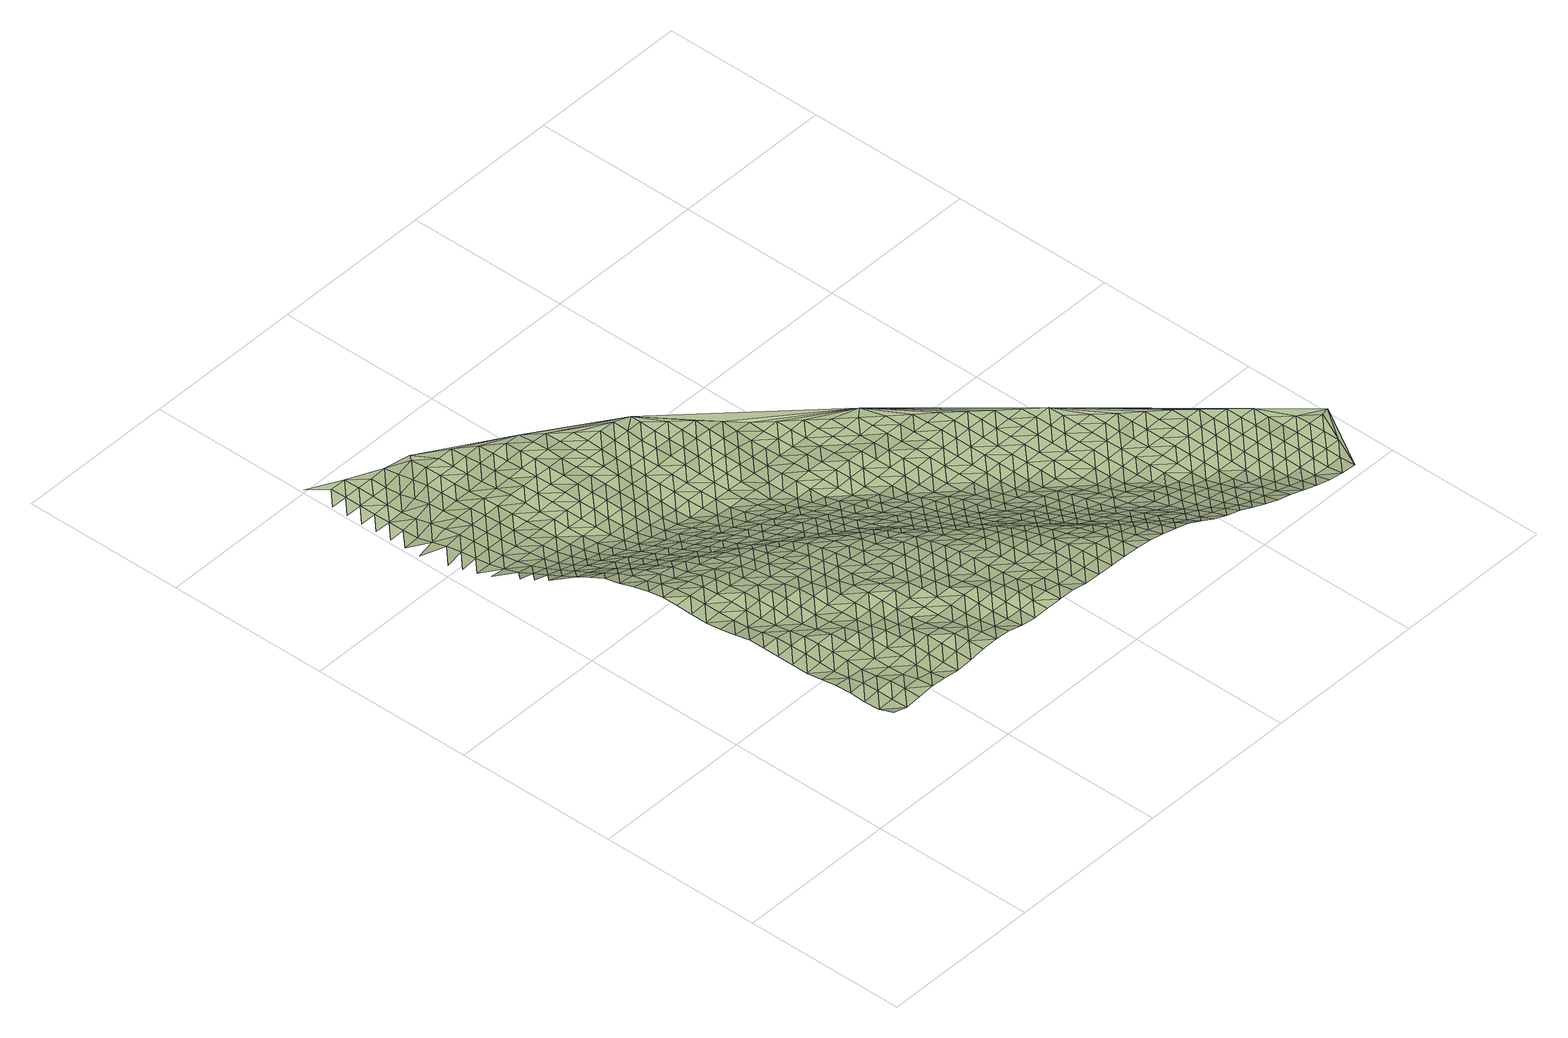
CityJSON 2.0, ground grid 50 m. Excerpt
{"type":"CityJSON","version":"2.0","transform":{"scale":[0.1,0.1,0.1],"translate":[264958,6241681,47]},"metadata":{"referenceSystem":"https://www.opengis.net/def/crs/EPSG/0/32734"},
"CityObjects":{
"terrain1":{"type":"TINRelief","geometry":[{"type":"CompositeSurface","lod":"1","boundaries":[[[0,1,2]],[[3,1,4]],[[1,0,5]],[[1,5,4]],[[6,3,7]],[[7,3,4]],[[8,9,6]],[[5,0,10]],[[9,8,11]],[[8,6,7]],[[0,12,10]],[[13,4,5]],[[14,15,11]],[[8,14,11]],[[5,10,13]],[[16,7,4]],[[17,15,18]],[[14,19,15]],[[16,4,13]],[[8,7,20]],[[21,10,12]],[[18,15,19]],[[22,17,23]],[[20,7,16]],[[24,14,8]],[[13,10,25]],[[23,17,18]],[[21,26,10]],[[27,28,22]],[[24,8,20]],[[29,19,14]],[[13,25,16]],[[10,26,25]],[[27,22,23]],[[30,31,28]],[[14,24,29]],[[32,18,19]],[[16,33,20]],[[28,27,30]],[[25,33,16]],[[34,35,31]],[[36,26,21]],[[29,32,19]],[[37,23,18]],[[20,38,24]],[[31,30,34]],[[33,38,20]],[[21,39,36]],[[35,40,41]],[[42,25,26]],[[37,18,32]],[[27,23,43]],[[24,44,29]],[[40,45,41]],[[25,42,33]],[[35,34,40]],[[38,44,24]],[[42,26,36]],[[30,27,43]],[[43,23,37]],[[32,29,46]],[[47,38,33]],[[44,48,29]],[[45,49,50]],[[34,30,51]],[[36,39,52]],[[45,40,53]],[[47,33,42]],[[32,46,37]],[[30,43,51]],[[46,29,48]],[[45,53,49]],[[54,50,55]],[[44,38,56]],[[38,47,57]],[[34,58,40]],[[37,59,43]],[[42,36,60]],[[51,61,34]],[[52,62,36]],[[54,55,63]],[[50,49,55]],[[59,37,46]],[[38,57,56]],[[53,40,58]],[[48,44,64]],[[34,61,58]],[[36,62,60]],[[65,51,43]],[[47,42,66]],[[65,43,59]],[[44,56,64]],[[63,67,68]],[[49,53,69]],[[70,46,48]],[[57,47,66]],[[63,55,71]],[[66,42,60]],[[53,58,69]],[[72,61,51]],[[46,70,59]],[[62,52,73]],[[63,71,67]],[[51,65,74]],[[70,48,64]],[[75,68,76]],[[49,77,55]],[[56,57,78]],[[49,69,79]],[[51,74,72]],[[66,80,57]],[[52,81,73]],[[76,82,75]],[[58,61,83]],[[84,60,62]],[[68,67,76]],[[77,71,55]],[[59,85,65]],[[49,79,77]],[[59,70,86]],[[57,80,78]],[[64,56,87]],[[61,72,83]],[[62,73,84]],[[69,58,88]],[[89,66,60]],[[59,86,85]],[[90,82,91]],[[67,71,92]],[[74,65,93]],[[82,76,94]],[[56,78,87]],[[88,79,69]],[[70,64,95]],[[71,77,92]],[[88,58,83]],[[89,60,84]],[[96,80,66]],[[97,98,99]],[[82,94,91]],[[65,85,93]],[[100,90,101]],[[102,72,74]],[[95,86,70]],[[73,81,103]],[[95,64,87]],[[67,104,76]],[[105,99,98]],[[67,92,106]],[[66,89,96]],[[100,101,97]],[[77,79,107]],[[108,78,80]],[[90,91,101]],[[109,79,88]],[[74,93,102]],[[81,110,103]],[[94,76,104]],[[83,72,111]],[[85,86,112]],[[113,84,73]],[[67,106,104]],[[114,105,115]],[[79,109,107]],[[86,95,112]],[[80,96,108]],[[92,77,116]],[[117,87,78]],[[89,84,113]],[[72,102,111]],[[73,103,113]],[[97,118,98]],[[119,88,83]],[[97,101,120]],[[91,94,121]],[[116,106,92]],[[85,122,93]],[[123,124,115]],[[104,125,94]],[[77,107,116]],[[85,112,126]],[[78,108,117]],[[88,119,109]],[[127,95,87]],[[96,89,128]],[[97,120,118]],[[119,83,111]],[[129,105,98]],[[130,103,110]],[[94,125,121]],[[85,126,122]],[[89,113,128]],[[91,131,101]],[[102,93,132]],[[127,87,117]],[[104,106,133]],[[112,95,134]],[[135,123,136]],[[129,98,118]],[[137,106,116]],[[138,115,105]],[[131,120,101]],[[109,139,107]],[[108,96,140]],[[91,121,131]],[[119,141,109]],[[93,122,132]],[[128,142,96]],[[104,133,125]],[[102,143,111]],[[134,126,112]],[[113,103,144]],[[106,137,133]],[[95,127,134]],[[130,145,103]],[[136,146,147]],[[105,129,138]],[[109,141,139]],[[96,142,140]],[[123,115,148]],[[118,120,149]],[[150,116,107]],[[111,143,119]],[[108,151,117]],[[144,128,113]],[[102,132,143]],[[103,145,144]],[[152,121,125]],[[147,146,153]],[[120,131,149]],[[148,136,123]],[[116,150,137]],[[122,126,154]],[[148,115,138]],[[133,152,125]],[[150,107,139]],[[155,126,134]],[[108,140,151]],[[156,141,119]],[[127,117,157]],[[158,142,128]],[[129,118,159]],[[160,153,161]],[[118,149,162]],[[156,119,143]],[[126,155,154]],[[158,128,144]],[[131,121,163]],[[164,132,122]],[[165,145,130]],[[152,166,121]],[[157,117,151]],[[136,167,146]],[[137,168,133]],[[169,134,127]],[[142,170,140]],[[136,148,171]],[[159,118,162]],[[150,172,137]],[[138,129,173]],[[139,141,174]],[[175,176,161]],[[121,166,163]],[[141,156,177]],[[122,154,164]],[[170,142,158]],[[130,178,165]],[[149,131,179]],[[143,132,180]],[[134,169,155]],[[181,144,145]],[[136,171,167]],[[137,172,168]],[[169,127,157]],[[153,146,182]],[[183,152,133]],[[139,174,150]],[[140,184,151]],[[129,159,173]],[[141,177,174]],[[148,138,185]],[[179,162,149]],[[143,180,156]],[[131,163,179]],[[132,164,180]],[[140,170,184]],[[145,165,181]],[[186,158,144]],[[175,187,188]],[[146,167,182]],[[183,133,168]],[[161,153,189]],[[171,148,185]],[[190,166,152]],[[172,150,191]],[[155,192,154]],[[185,138,173]],[[169,193,155]],[[157,151,194]],[[191,150,174]],[[195,151,184]],[[181,186,144]],[[196,159,162]],[[177,156,197]],[[198,170,158]],[[165,178,199]],[[187,200,201]],[[153,182,189]],[[202,162,179]],[[152,183,190]],[[156,180,203]],[[155,193,192]],[[204,175,161]],[[167,171,205]],[[166,206,163]],[[164,154,207]],[[157,194,169]],[[194,151,195]],[[208,168,172]],[[170,198,184]],[[201,200,209]],[[171,185,205]],[[196,162,202]],[[172,191,210]],[[156,203,197]],[[186,198,158]],[[175,204,187]],[[211,173,159]],[[174,177,212]],[[204,161,189]],[[166,190,206]],[[154,192,207]],[[213,179,163]],[[168,208,183]],[[164,214,180]],[[215,193,169]],[[181,165,216]],[[172,210,208]],[[199,217,165]],[[218,182,167]],[[195,184,219]],[[220,209,221]],[[167,205,222]],[[159,196,211]],[[177,197,212]],[[215,169,194]],[[223,185,173]],[[179,213,202]],[[191,174,224]],[[214,203,180]],[[213,163,206]],[[164,207,214]],[[184,198,219]],[[165,217,216]],[[187,225,200]],[[183,226,190]],[[186,181,227]],[[187,204,228]],[[167,222,218]],[[229,189,182]],[[210,191,224]],[[192,193,230]],[[231,221,232]],[[223,173,211]],[[208,226,183]],[[174,212,224]],[[215,233,193]],[[205,185,234]],[[235,197,203]],[[236,194,195]],[[187,228,225]],[[219,237,195]],[[227,181,216]],[[200,238,209]],[[196,202,239]],[[198,186,240]],[[182,218,229]],[[213,241,202]],[[203,214,235]],[[193,233,230]],[[204,189,242]],[[234,222,205]],[[206,190,243]],[[244,208,210]],[[245,207,192]],[[194,236,215]],[[217,199,246]],[[247,248,232]],[[234,185,223]],[[226,249,190]],[[236,195,237]],[[238,221,209]],[[240,219,198]],[[200,225,238]],[[239,202,241]],[[210,224,244]],[[240,186,227]],[[242,228,204]],[[211,196,250]],[[206,243,213]],[[212,197,251]],[[242,189,229]],[[190,249,243]],[[235,252,197]],[[192,230,245]],[[199,253,246]],[[214,207,254]],[[233,215,255]],[[256,216,217]],[[247,257,258]],[[222,259,218]],[[260,226,208]],[[261,222,234]],[[196,239,250]],[[208,244,262]],[[197,252,251]],[[255,215,236]],[[232,221,263]],[[225,228,264]],[[223,211,265]],[[266,241,213]],[[267,224,212]],[[237,219,268]],[[238,269,221]],[[207,245,254]],[[219,240,270]],[[217,246,256]],[[226,260,249]],[[271,235,214]],[[230,233,272]],[[273,227,216]],[[274,257,275]],[[228,242,264]],[[222,261,259]],[[266,213,243]],[[208,262,260]],[[232,263,247]],[[229,218,276]],[[221,269,263]],[[265,211,250]],[[212,251,267]],[[272,233,255]],[[219,270,268]],[[277,234,223]],[[244,224,278]],[[235,271,252]],[[236,237,279]],[[214,254,271]],[[273,216,256]],[[238,225,280]],[[281,239,241]],[[230,282,245]],[[240,227,283]],[[225,264,284]],[[218,259,276]],[[241,266,285]],[[286,242,229]],[[234,277,261]],[[243,249,287]],[[262,244,278]],[[246,253,288]],[[277,223,265]],[[249,260,289]],[[278,224,267]],[[272,282,230]],[[279,237,268]],[[290,257,247]],[[280,269,238]],[[252,291,251]],[[255,236,292]],[[270,240,283]],[[263,293,247]],[[225,284,280]],[[281,241,285]],[[283,227,273]],[[294,250,239]],[[243,287,266]],[[286,229,276]],[[249,289,287]],[[271,291,252]],[[253,295,288]],[[296,275,297]],[[264,242,298]],[[259,261,299]],[[245,300,254]],[[256,246,301]],[[290,247,293]],[[282,302,245]],[[292,236,279]],[[275,257,297]],[[260,262,303]],[[304,272,255]],[[261,277,299]],[[239,281,294]],[[278,305,262]],[[263,269,306]],[[298,284,264]],[[307,265,250]],[[267,251,308]],[[268,270,309]],[[269,280,310]],[[242,286,298]],[[291,311,251]],[[245,302,300]],[[283,312,270]],[[246,288,301]],[[285,266,313]],[[303,289,260]],[[271,254,314]],[[272,304,282]],[[273,256,315]],[[257,290,297]],[[266,287,316]],[[262,305,303]],[[304,255,292]],[[317,276,259]],[[277,265,307]],[[269,310,306]],[[318,259,299]],[[307,250,294]],[[251,311,308]],[[270,312,309]],[[293,263,319]],[[320,278,267]],[[321,279,268]],[[266,316,313]],[[314,254,300]],[[315,256,301]],[[280,284,322]],[[281,285,323]],[[324,291,271]],[[325,283,273]],[[326,288,295]],[[327,284,298]],[[259,318,317]],[[286,276,328]],[[287,289,329]],[[282,330,302]],[[263,306,319]],[[331,289,303]],[[320,267,308]],[[282,304,332]],[[321,268,309]],[[290,293,333]],[[299,277,334]],[[281,323,294]],[[335,305,278]],[[336,292,279]],[[283,325,312]],[[284,327,322]],[[307,337,277]],[[323,285,313]],[[324,271,314]],[[325,273,315]],[[310,280,338]],[[329,316,287]],[[339,311,291]],[[328,276,317]],[[289,331,329]],[[282,332,330]],[[290,333,297]],[[340,298,286]],[[299,334,318]],[[300,302,341]],[[342,301,288]],[[333,293,319]],[[334,277,337]],[[278,320,335]],[[336,279,321]],[[326,343,288]],[[294,344,307]],[[345,303,305]],[[304,292,346]],[[347,309,312]],[[280,322,338]],[[291,324,339]],[[306,310,348]],[[298,340,327]],[[349,313,316]],[[350,308,311]],[[300,341,314]],[[340,286,328]],[[344,294,323]],[[302,330,341]],[[325,347,312]],[[288,343,342]],[[318,351,317]],[[303,345,331]],[[346,332,304]],[[352,315,301]],[[329,349,316]],[[305,335,345]],[[346,292,336]],[[337,307,353]],[[320,308,350]],[[310,338,348]],[[351,318,334]],[[311,339,350]],[[319,306,354]],[[314,355,324]],[[321,309,356]],[[353,307,344]],[[347,357,309]],[[352,301,342]],[[322,327,358]],[[317,359,328]],[[360,323,313]],[[331,361,329]],[[330,332,362]],[[325,315,363]],[[340,364,327]],[[349,365,313]],[[355,314,341]],[[333,366,297]],[[335,320,367]],[[368,343,326]],[[306,348,354]],[[359,317,351]],[[345,361,331]],[[332,346,362]],[[356,309,357]],[[366,333,319]],[[369,334,337]],[[324,370,339]],[[336,321,371]],[[327,364,358]],[[372,337,353]],[[360,313,365]],[[350,367,320]],[[363,315,352]],[[373,338,322]],[[328,374,340]],[[344,323,375]],[[376,347,325]],[[370,324,355]],[[326,377,368]],[[334,369,351]],[[378,349,329]],[[345,335,379]],[[341,330,380]],[[342,343,381]],[[366,319,354]],[[374,328,359]],[[369,337,372]],[[329,361,382]],[[330,362,383]],[[371,321,356]],[[339,384,350]],[[385,346,336]],[[322,358,373]],[[323,360,375]],[[367,379,335]],[[376,325,363]],[[386,348,338]],[[387,364,340]],[[353,344,388]],[[341,380,355]],[[389,357,347]],[[342,381,352]],[[378,329,382]],[[384,339,370]],[[330,383,380]],[[381,343,368]],[[390,365,349]],[[361,345,391]],[[340,374,387]],[[385,336,371]],[[351,392,359]],[[367,350,393]],[[362,346,394]],[[338,373,386]],[[351,369,395]],[[344,375,388]],[[379,391,345]],[[347,376,389]],[[396,354,348]],[[397,372,353]],[[398,370,355]],[[399,356,357]],[[352,400,363]],[[349,378,390]],[[350,384,393]],[[401,358,364]],[[402,360,365]],[[382,361,403]],[[394,383,362]],[[368,377,404]],[[364,387,405]],[[351,395,392]],[[398,355,380]],[[346,385,394]],[[400,352,381]],[[354,396,366]],[[374,359,406]],[[348,386,396]],[[353,388,397]],[[391,403,361]],[[399,357,389]],[[358,401,373]],[[369,372,407]],[[367,408,379]],[[409,371,356]],[[363,410,376]],[[364,405,401]],[[402,365,390]],[[367,393,411]],[[374,406,387]],[[375,360,412]],[[378,382,413]],[[384,370,414]],[[359,392,406]],[[370,398,415]],[[410,363,400]],[[407,395,369]],[[383,416,380]],[[417,381,368]],[[407,372,397]],[[403,413,382]],[[367,411,408]],[[418,383,394]],[[409,356,399]],[[404,419,368]],[[386,373,420]],[[421,391,379]],[[385,371,422]],[[376,423,389]],[[360,402,412]],[[370,415,414]],[[366,396,424]],[[388,375,425]],[[390,378,426]],[[393,384,427]],[[381,417,400]],[[373,401,420]],[[383,418,416]],[[423,376,410]],[[368,419,417]],[[405,387,428]],[[392,395,429]],[[391,421,403]],[[398,380,430]],[[387,406,431]],[[413,426,378]],[[379,408,421]],[[422,371,409]],[[396,386,432]],[[411,393,427]],[[433,394,385]],[[389,434,399]],[[395,407,429]],[[375,412,425]],[[384,414,427]],[[397,388,435]],[[415,398,430]],[[436,410,400]],[[386,420,432]],[[387,431,428]],[[430,380,416]],[[434,389,423]],[[401,405,437]],[[402,390,438]],[[394,433,418]],[[424,396,432]],[[426,439,390]],[[433,385,422]],[[436,400,417]],[[392,440,406]],[[413,403,441]],[[408,411,442]],[[399,443,409]],[[419,404,444]],[[392,429,445]],[[388,425,435]],[[403,421,446]],[[447,407,397]],[[405,428,437]],[[438,390,439]],[[411,427,442]],[[443,399,434]],[[448,420,401]],[[440,431,406]],[[449,412,402]],[[413,441,426]],[[414,415,450]],[[423,410,451]],[[392,445,440]],[[403,446,441]],[[430,452,415]],[[410,436,453]],[[404,454,444]],[[416,418,455]],[[409,456,422]],[[417,419,457]],[[447,397,435]],[[433,458,418]],[[429,407,459]],[[421,408,460]],[[437,448,401]],[[402,438,449]],[[408,442,461]],[[415,452,450]],[[409,443,456]],[[410,453,451]],[[432,462,424]],[[462,432,420]],[[463,428,431]],[[412,464,425]],[[465,439,426]],[[466,427,414]],[[434,423,467]],[[418,458,455]],[[419,444,457]],[[459,445,429]],[[460,446,421]],[[468,430,416]],[[422,469,433]],[[436,417,470]],[[431,440,463]],[[407,447,459]],[[465,426,441]],[[408,461,460]],[[420,448,462]],[[412,449,464]],[[414,450,466]],[[469,422,456]],[[423,451,467]],[[471,435,425]],[[442,427,472]],[[443,434,473]],[[453,436,470]],[[468,416,455]],[[470,417,457]],[[428,474,437]],[[475,438,439]],[[476,452,430]],[[458,433,477]],[[463,478,428]],[[439,465,479]],[[440,445,480]],[[481,441,446]],[[472,461,442]],[[443,473,456]],[[444,454,482]],[[483,445,459]],[[425,464,471]],[[484,446,460]],[[472,427,466]],[[477,433,469]],[[434,467,473]],[[447,435,485]],[[428,478,474]],[[475,439,479]],[[430,468,476]],[[448,437,486]],[[438,487,449]],[[488,450,452]],[[451,453,489]],[[445,483,480]],[[446,484,481]],[[470,490,453]],[[454,491,482]],[[492,463,440]],[[465,441,493]],[[455,458,494]],[[495,469,456]],[[496,457,444]],[[485,435,471]],[[497,458,477]],[[462,448,486]],[[498,459,447]],[[499,460,461]],[[486,437,474]],[[438,475,487]],[[461,472,500]],[[452,476,488]],[[495,456,473]],[[453,490,489]],[[464,449,501]],[[479,465,493]],[[466,450,502]],[[468,455,494]],[[467,451,503]],[[440,480,492]],[[493,441,481]],[[458,497,494]],[[444,482,496]],[[504,478,463]],[[459,498,483]],[[460,499,484]],[[505,470,457]],[[462,506,424]],[[498,447,485]],[[461,500,499]],[[477,469,507]],[[449,487,501]],[[450,488,502]],[[469,495,508]],[[451,489,503]],[[471,464,509]],[[472,466,510]],[[476,468,511]],[[467,512,473]],[[463,492,504]],[[505,457,496]],[[474,478,513]],[[514,475,479]],[[515,490,470]],[[493,516,479]],[[468,494,511]],[[469,508,507]],[[483,517,480]],[[484,518,481]],[[500,472,510]],[[519,497,477]],[[520,482,491]],[[498,521,483]],[[464,501,509]],[[499,522,484]],[[510,466,502]],[[467,503,512]],[[474,513,486]],[[485,471,523]],[[495,473,524]],[[478,504,513]],[[514,479,516]],[[470,505,515]],[[492,480,517]],[[487,475,525]],[[476,526,488]],[[527,489,490]],[[483,521,517]],[[484,522,518]],[[511,528,476]],[[477,507,519]],[[491,529,520]],[[486,506,462]],[[485,523,498]],[[530,493,481]],[[500,531,499]],[[497,532,494]],[[508,495,524]],[[533,496,482]],[[523,471,509]],[[524,473,512]],[[475,514,525]],[[531,500,510]],[[476,528,526]],[[490,515,527]],[[504,492,534]],[[487,535,501]],[[536,502,488]],[[532,511,494]],[[537,503,489]],[[505,496,533]],[[530,481,518]],[[497,519,532]],[[482,520,533]],[[521,498,538]],[[539,516,493]],[[522,499,540]],[[492,517,534]],[[507,508,541]],[[538,498,523]],[[487,525,535]],[[540,499,531]],[[488,526,536]],[[524,542,508]],[[489,527,537]],[[486,513,506]],[[513,504,543]],[[544,509,501]],[[545,510,502]],[[546,528,511]],[[512,503,547]],[[515,505,548]],[[493,530,539]],[[521,549,517]],[[514,516,550]],[[518,522,551]],[[504,534,543]],[[546,511,532]],[[508,542,541]],[[505,533,548]],[[510,545,531]],[[519,507,552]],[[529,553,520]],[[549,521,538]],[[501,535,544]],[[551,522,540]],[[536,545,502]],[[503,537,547]],[[554,523,509]],[[550,525,514]],[[528,555,526]],[[556,524,512]],[[550,516,539]],[[557,534,517]],[[530,518,558]],[[527,515,559]],[[513,543,506]],[[555,528,546]],[[507,541,552]],[[548,560,515]],[[529,561,553]],[[532,519,562]],[[533,520,563]],[[557,517,549]],[[554,509,544]],[[558,518,551]],[[556,512,547]],[[564,538,523]],[[540,531,565]],[[526,566,536]],[[567,542,524]],[[531,545,568]],[[515,560,559]],[[535,525,569]],[[539,530,570]],[[527,571,537]],[[563,548,533]],[[550,572,525]],[[566,526,555]],[[519,552,562]],[[520,553,563]],[[573,543,534]],[[574,546,532]],[[557,575,534]],[[523,554,564]],[[530,558,570]],[[531,568,565]],[[524,556,567]],[[576,549,538]],[[535,569,544]],[[551,540,577]],[[578,541,542]],[[525,572,569]],[[424,506,579]],[[527,559,571]],[[543,573,506]],[[545,536,580]],[[547,537,581]],[[582,560,548]],[[573,534,575]],[[566,583,536]],[[562,574,532]],[[549,576,557]],[[550,539,584]],[[551,577,558]],[[555,546,585]],[[561,586,553]],[[564,576,538]],[[570,587,539]],[[565,577,540]],[[542,567,578]],[[582,548,563]],[[580,568,545]],[[588,552,541]],[[556,547,581]],[[580,536,583]],[[537,571,581]],[[589,554,544]],[[584,572,550]],[[555,585,566]],[[560,590,559]],[[569,591,544]],[[584,539,587]],[[574,585,546]],[[575,557,592]],[[558,593,570]],[[541,578,588]],[[590,560,582]],[[568,594,565]],[[552,595,562]],[[567,556,596]],[[597,563,553]],[[592,557,576]],[[589,544,591]],[[593,558,577]],[[598,553,586]],[[564,554,599]],[[600,583,566]],[[559,601,571]],[[568,580,594]],[[556,581,596]],[[573,575,602]],[[569,572,603]],[[604,587,570]],[[572,584,605]],[[600,566,585]],[[552,588,595]],[[559,590,601]],[[553,598,597]],[[574,562,606]],[[607,582,563]],[[575,592,602]],[[554,589,599]],[[604,570,593]],[[576,564,608]],[[603,591,569]],[[577,565,609]],[[567,610,578]],[[572,605,603]],[[594,611,565]],[[596,612,567]],[[613,580,583]],[[571,614,581]],[[583,600,615]],[[606,562,595]],[[616,571,601]],[[597,607,563]],[[617,584,587]],[[593,577,609]],[[618,585,574]],[[619,590,582]],[[598,586,620]],[[608,564,599]],[[587,604,621]],[[609,565,611]],[[567,612,610]],[[592,576,622]],[[588,578,623]],[[614,596,581]],[[613,583,615]],[[571,616,614]],[[589,591,624]],[[625,594,580]],[[585,618,600]],[[590,619,601]],[[591,603,626]],[[617,587,621]],[[618,574,606]],[[607,619,582]],[[622,602,592]],[[605,584,627]],[[579,506,573]],[[622,576,608]],[[578,610,623]],[[604,593,628]],[[595,588,629]],[[630,612,596]],[[597,598,631]],[[624,591,626]],[[609,632,593]],[[580,613,625]],[[620,633,598]],[[634,599,589]],[[573,602,635]],[[636,611,594]],[[616,601,637]],[[584,617,627]],[[630,596,614]],[[603,605,638]],[[621,604,628]],[[615,600,639]],[[628,593,632]],[[600,618,640]],[[588,623,629]],[[601,619,637]],[[598,633,631]],[[641,606,595]],[[612,642,610]],[[607,597,643]],[[589,624,634]],[[594,625,636]],[[644,608,599]],[[645,609,611]],[[605,627,638]],[[600,640,639]],[[642,612,630]],[[626,603,646]],[[613,615,647]],[[614,616,648]],[[641,595,629]],[[637,649,616]],[[643,597,631]],[[635,602,622]],[[650,617,621]],[[618,606,651]],[[619,607,652]],[[644,599,634]],[[628,653,621]],[[645,611,636]],[[635,622,608]],[[654,632,609]],[[625,613,647]],[[655,623,610]],[[633,620,656]],[[603,638,646]],[[647,615,639]],[[657,610,642]],[[616,649,648]],[[658,624,626]],[[651,640,618]],[[659,630,614]],[[652,637,619]],[[650,621,653]],[[651,606,641]],[[652,607,643]],[[660,627,617]],[[635,608,644]],[[609,645,654]],[[610,657,655]],[[620,661,656]],[[579,573,635]],[[662,628,632]],[[636,625,663]],[[623,664,629]],[[665,631,633]],[[658,626,646]],[[648,659,614]],[[634,624,666]],[[667,639,640]],[[642,630,668]],[[617,650,660]],[[663,625,647]],[[638,627,669]],[[649,637,670]],[[662,632,654]],[[640,651,667]],[[623,655,664]],[[637,652,671]],[[633,656,665]],[[672,653,628]],[[636,673,645]],[[641,629,674]],[[642,668,657]],[[675,643,631]],[[624,658,666]],[[659,668,630]],[[644,634,676]],[[627,660,669]],[[663,673,636]],[[637,671,670]],[[677,646,638]],[[647,639,678]],[[649,679,648]],[[628,662,672]],[[667,680,639]],[[674,629,664]],[[675,631,665]],[[650,653,681]],[[654,645,682]],[[683,651,641]],[[657,684,655]],[[652,643,685]],[[676,634,666]],[[579,635,644]],[[678,663,647]],[[656,661,686]],[[638,669,677]],[[673,682,645]],[[678,639,680]],[[668,684,657]],[[649,670,679]],[[658,646,687]],[[659,648,688]],[[671,652,685]],[[681,653,672]],[[683,641,674]],[[685,643,675]],[[676,579,644]],[[650,689,660]],[[662,654,690]],[[691,667,651]],[[661,692,686]],[[664,655,693]],[[665,656,694]],[[687,646,677]],[[682,690,654]],[[684,695,655]],[[688,648,679]],[[696,666,658]],[[673,663,697]],[[698,668,659]],[[650,681,689]],[[663,678,699]],[[651,683,691]],[[700,669,660]],[[672,662,701]],[[702,680,667]],[[670,671,703]],[[655,695,693]],[[685,704,671]],[[656,686,694]],[[676,666,696]],[[705,674,664]],[[668,698,684]],[[675,665,706]],[[658,687,696]],[[690,701,662]],[[663,699,697]],[[698,659,688]],[[682,673,707]],[[660,689,700]],[[667,691,702]],[[671,704,703]],[[579,676,696]],[[669,708,677]],[[678,680,709]],[[679,670,710]],[[705,664,693]],[[706,665,694]],[[711,681,672]],[[682,707,690]],[[683,674,712]],[[713,685,675]],[[714,686,692]],[[701,715,672]],[[673,697,707]],[[699,678,709]],[[684,716,695]],[[669,700,708]],[[702,709,680]],[[684,698,717]],[[670,703,710]],[[718,687,677]],[[691,683,712]],[[719,688,679]],[[685,713,704]],[[711,672,715]],[[712,674,705]],[[713,675,706]],[[689,681,720]],[[718,579,696]],[[684,717,716]],[[687,718,696]],[[701,690,721]],[[693,695,722]],[[723,694,686]],[[718,677,708]],[[690,707,724]],[[719,679,710]],[[714,725,686]],[[697,699,726]],[[702,691,727]],[[698,688,728]],[[729,703,704]],[[681,711,720]],[[709,730,699]],[[700,689,731]],[[701,721,715]],[[693,722,705]],[[690,724,721]],[[691,712,727]],[[695,716,722]],[[713,729,704]],[[686,725,723]],[[728,717,698]],[[732,706,694]],[[699,730,726]],[[728,688,719]],[[718,733,579]],[[697,734,707]],[[689,720,731]],[[708,700,733]],[[735,709,702]],[[705,736,712]],[[703,737,710]],[[727,738,702]],[[729,739,703]],[[732,694,723]],[[711,715,740]],[[734,724,707]],[[716,717,741]],[[713,706,742]],[[715,721,743]],[[697,726,734]],[[736,705,722]],[[718,708,733]],[[709,735,730]],[[744,725,714]],[[700,731,733]],[[735,702,738]],[[717,728,741]],[[703,739,737]],[[711,740,720]],[[727,712,745]],[[719,710,746]],[[740,715,743]],[[742,706,732]],[[747,729,713]],[[745,712,736]],[[714,748,744]],[[749,721,724]],[[750,726,730]],[[722,716,751]],[[723,725,752]],[[753,724,734]],[[716,741,754]],[[746,710,737]],[[755,731,720]],[[756,728,719]],[[735,750,730]],[[747,713,742]],[[749,743,721]],[[738,727,757]],[[758,739,729]],[[723,752,732]],[[720,740,755]],[[724,753,749]],[[727,745,759]],[[716,754,751]],[[725,744,752]],[[736,722,760]],[[756,719,746]],[[761,733,731]],[[734,726,762]],[[741,728,763]],[[750,764,726]],[[727,759,757]],[[729,747,758]],[[735,738,765]],[[737,739,766]],[[732,767,742]],[[731,755,761]],[[722,751,760]],[[768,740,743]],[[734,762,753]],[[745,736,769]],[[763,754,741]],[[748,770,744]],[[771,743,749]],[[726,764,762]],[[728,756,763]],[[752,767,732]],[[765,738,757]],[[739,758,766]],[[772,750,735]],[[759,745,769]],[[773,746,737]],[[742,774,747]],[[768,743,771]],[[736,760,769]],[[775,755,740]],[[776,749,753]],[[767,774,742]],[[751,754,777]],[[778,752,744]],[[733,779,579]],[[762,776,753]],[[772,735,765]],[[780,754,763]],[[773,737,766]],[[770,781,744]],[[755,775,761]],[[782,764,750]],[[756,746,783]],[[747,784,758]],[[740,768,775]],[[771,749,785]],[[757,759,786]],[[769,787,759]],[[754,780,777]],[[774,784,747]],[[744,781,778]],[[760,751,788]],[[789,767,752]],[[749,776,785]],[[750,772,782]],[[783,746,773]],[[762,764,790]],[[791,763,756]],[[759,787,786]],[[765,757,792]],[[793,766,758]],[[767,789,774]],[[751,777,788]],[[784,794,758]],[[752,778,789]],[[768,771,795]],[[762,790,776]],[[796,769,760]],[[763,791,780]],[[785,797,771]],[[764,782,790]],[[791,756,783]],[[765,792,772]],[[766,793,773]],[[781,770,798]],[[792,757,786]],[[758,794,793]],[[768,795,775]],[[769,796,787]],[[799,784,774]],[[795,771,797]],[[760,788,796]],[[761,779,733]],[[800,785,776]],[[799,774,789]],[[770,801,798]],[[772,802,782]],[[803,777,780]],[[773,804,783]],[[805,778,781]],[[800,776,790]],[[791,806,780]],[[807,786,787]],[[808,794,784]],[[792,802,772]],[[804,773,793]],[[785,809,797]],[[796,807,787]],[[780,806,803]],[[808,784,799]],[[781,798,805]],[[810,788,777]],[[783,811,791]],[[789,778,812]],[[785,800,809]],[[775,779,761]],[[790,782,813]],[[814,793,794]],[[802,815,782]],[[811,783,804]],[[795,797,816]],[[817,792,786]],[[807,818,786]],[[777,803,810]],[[814,794,808]],[[778,805,812]],[[790,813,800]],[[796,788,819]],[[820,806,791]],[[821,799,789]],[[797,809,816]],[[782,815,813]],[[792,817,802]],[[798,801,822]],[[817,786,818]],[[791,811,820]],[[804,793,823]],[[779,775,795]],[[788,810,819]],[[793,814,824]],[[821,789,812]],[[825,807,796]],[[826,808,799]],[[801,827,822]],[[828,809,800]],[[829,815,802]],[[806,830,803]],[[805,798,831]],[[800,813,832]],[[820,833,806]],[[793,824,823]],[[811,804,834]],[[829,802,817]],[[825,796,819]],[[821,826,799]],[[828,816,809]],[[835,818,807]],[[814,808,836]],[[800,832,828]],[[806,833,830]],[[798,822,831]],[[816,779,795]],[[803,837,810]],[[811,834,820]],[[838,812,805]],[[804,823,834]],[[839,813,815]],[[824,814,836]],[[815,829,840]],[[807,825,835]],[[826,836,808]],[[817,818,841]],[[803,830,837]],[[805,831,838]],[[839,832,813]],[[819,810,842]],[[833,820,843]],[[821,812,844]],[[815,840,839]],[[845,822,827]],[[841,818,835]],[[843,820,834]],[[779,816,828]],[[829,817,846]],[[819,842,825]],[[823,824,847]],[[810,837,842]],[[836,848,824]],[[844,812,838]],[[849,828,832]],[[826,821,850]],[[827,851,845]],[[840,829,846]],[[833,852,830]],[[853,831,822]],[[839,849,832]],[[846,817,841]],[[833,843,854]],[[824,848,847]],[[825,855,835]],[[856,834,823]],[[850,821,844]],[[830,852,837]],[[857,836,826]],[[828,849,779]],[[842,855,825]],[[833,854,852]],[[822,845,853]],[[838,831,858]],[[823,847,856]],[[840,859,839]],[[843,834,860]],[[836,857,848]],[[846,861,840]],[[857,826,850]],[[862,841,835]],[[855,863,835]],[[831,853,858]],[[849,839,859]],[[864,842,837]],[[860,854,843]],[[865,844,838]],[[840,861,859]],[[866,837,852]],[[860,834,856]],[[849,859,779]],[[867,847,848]],[[851,868,845]],[[862,835,863]],[[869,846,841]],[[842,864,855]],[[837,866,864]],[[857,867,848]],[[865,838,858]],[[870,852,854]],[[871,850,844]],[[851,872,868]],[[846,869,861]],[[873,853,845]],[[869,841,862]],[[854,860,870]],[[847,874,856]],[[867,875,847]],[[871,844,865]],[[876,779,859]],[[855,877,863]],[[866,852,878]],[[857,850,879]],[[855,864,880]],[[845,868,873]],[[861,876,859]],[[881,858,853]],[[852,870,878]],[[847,875,874]],[[882,860,856]],[[869,876,861]],[[855,880,877]],[[879,850,871]],[[862,863,883]],[[884,867,857]],[[853,873,881]],[[864,866,885]],[[865,858,886]],[[872,887,868]],[[876,888,779]],[[878,889,866]],[[882,856,874]],[[870,860,890]],[[883,863,877]],[[884,857,879]],[[869,862,888]],[[885,880,864]],[[891,875,867]],[[866,889,885]],[[881,886,858]],[[890,878,870]],[[871,865,892]],[[860,882,890]],[[876,869,888]],[[873,868,893]],[[888,862,883]],[[867,884,891]],[[894,868,887]],[[895,779,888]],[[877,880,896]],[[874,875,897]],[[892,865,886]],[[879,871,898]],[[873,893,881]],[[880,885,896]],[[868,894,893]],[[878,899,889]],[[878,890,900]],[[875,891,897]],[[882,874,901]],[[879,898,884]],[[898,871,892]],[[895,883,877]],[[877,896,902]],[[878,900,899]],[[895,903,779]],[[904,885,889]],[[905,886,881]],[[887,906,894]],[[901,874,897]],[[893,907,881]],[[888,883,895]],[[890,882,908]],[[884,909,891]],[[895,877,902]],[[889,899,904]],[[898,909,884]],[[905,881,907]],[[896,885,910]],[[900,890,908]],[[911,892,886]],[[901,908,882]],[[891,912,897]],[[913,893,894]],[[914,779,903]],[[906,915,894]],[[910,902,896]],[[885,904,910]],[[891,909,912]],[[911,886,905]],[[899,900,916]],[[917,898,892]],[[894,915,913]],[[897,918,901]],[[919,907,893]],[[900,908,916]],[[895,902,903]],[[897,912,918]],[[911,917,892]],[[920,909,898]],[[903,902,910]],[[893,913,919]],[[904,899,921]],[[905,907,922]],[[899,916,923]],[[924,908,901]],[[915,906,925]],[[918,926,901]],[[898,917,920]],[[912,909,927]],[[905,922,911]],[[899,923,921]],[[922,907,919]],[[914,910,904]],[[924,901,926]],[[906,928,925]],[[916,908,929]],[[927,918,912]],[[930,913,915]],[[927,909,920]],[[910,914,903]],[[914,904,921]],[[929,923,916]],[[931,917,911]],[[929,908,924]],[[922,932,911]],[[915,925,930]],[[933,919,913]],[[918,934,926]],[[918,927,935]],[[931,911,932]],[[923,936,921]],[[937,920,917]],[[913,930,933]],[[938,922,919]],[[936,923,929]],[[918,935,934]],[[921,936,914]],[[924,926,939]],[[925,928,940]],[[917,931,937]],[[927,920,941]],[[938,919,933]],[[932,922,942]],[[939,926,934]],[[928,943,940]],[[944,929,924]],[[935,927,941]],[[930,925,945]],[[941,920,937]],[[922,938,942]],[[944,914,936]],[[929,944,936]],[[931,932,946]],[[944,924,939]],[[925,940,945]],[[934,935,947]],[[933,930,948]],[[914,949,779]],[[935,941,947]],[[946,932,942]],[[937,931,950]],[[930,945,948]],[[951,938,933]],[[952,940,943]],[[953,914,944]],[[953,939,934]],[[934,947,954]],[[931,946,950]],[[955,941,937]],[[951,933,948]],[[944,939,953]],[[942,938,956]],[[953,934,954]],[[957,945,940]],[[955,937,950]],[[952,958,940]],[[953,959,914]],[[947,941,960]],[[938,951,956]],[[961,946,942]],[[940,958,957]],[[960,954,947]],[[962,948,945]],[[960,941,955]],[[961,942,956]],[[963,950,946]],[[945,957,962]],[[964,914,959]],[[953,954,959]],[[951,948,965]],[[966,958,952]],[[959,954,960]],[[946,961,963]],[[955,950,967]],[[965,948,962]],[[968,956,951]],[[952,969,966]],[[957,958,970]],[[971,914,964]],[[967,950,963]],[[964,960,955]],[[951,965,968]],[[961,956,972]],[[970,958,966]],[[960,964,959]],[[962,957,973]],[[964,955,967]],[[972,956,968]],[[974,914,971]],[[963,961,975]],[[957,970,973]],[[976,965,962]],[[961,972,975]],[[971,967,963]],[[969,977,966]],[[976,962,973]],[[965,978,968]],[[964,967,971]],[[977,970,966]],[[971,963,975]],[[965,976,978]],[[979,972,968]],[[949,914,974]],[[980,973,970]],[[979,968,978]],[[974,975,972]],[[970,977,980]],[[976,973,981]],[[971,975,974]],[[972,979,974]],[[981,973,980]],[[978,976,982]],[[977,969,949]],[[979,978,982]],[[976,981,982]],[[979,982,974]],[[977,983,980]],[[983,981,980]],[[981,983,982]],[[949,974,982]],[[983,977,949]],[[949,982,983]]]}]}
},
"vertices":[
[109,6,345],[59,56,342],[59,6,360],[59,106,340],[109,106,345],[109,56,345],[59,156,341],[109,156,343],[109,206,332],[59,206,339],[159,56,349],[59,256,330],[159,6,349],[159,106,346],[109,256,325],[59,306,321],[159,156,335],[59,356,322],[109,356,327],[109,306,326],[159,206,329],[209,6,354],[59,406,323],[109,406,327],[159,256,330],[209,106,337],[209,56,349],[109,456,324],[59,456,323],[159,306,330],[109,506,315],[59,506,321],[159,356,330],[209,156,333],[109,556,304],[59,556,310],[259,56,339],[159,406,327],[209,206,334],[259,6,349],[109,606,298],[59,606,300],[259,106,337],[159,456,316],[209,256,334],[59,656,294],[209,356,331],[259,156,338],[209,306,334],[109,706,298],[59,706,294],[159,506,306],[309,6,342],[109,656,297],[59,756,296],[109,756,297],[259,256,337],[259,206,338],[159,606,300],[209,406,318],[309,106,342],[159,556,301],[309,56,342],[59,806,294],[259,306,334],[209,456,308],[309,156,342],[109,856,279],[59,856,287],[159,656,301],[259,356,322],[109,806,291],[209,556,303],[359,56,347],[209,506,304],[59,906,273],[109,906,261],[159,756,294],[309,256,336],[159,706,299],[309,206,341],[359,6,347],[59,956,257],[209,606,303],[359,106,346],[259,456,307],[259,406,311],[309,306,323],[209,656,301],[359,156,345],[59,1006,244],[109,1006,229],[159,806,284],[259,506,306],[109,956,249],[309,356,314],[359,206,338],[59,1106,193],[59,1156,167],[9,1156,183],[59,1056,220],[109,1056,203],[259,556,306],[409,56,350],[159,906,252],[59,1206,142],[159,856,267],[209,756,288],[359,256,324],[209,706,295],[409,6,351],[259,606,303],[309,406,311],[409,106,347],[9,1206,157],[59,1256,117],[209,806,274],[359,306,316],[109,1156,152],[259,656,295],[109,1106,176],[159,1006,213],[309,506,309],[59,1306,93],[9,1256,131],[159,956,237],[309,456,309],[359,356,314],[409,156,337],[109,1206,127],[459,6,354],[159,1056,185],[309,556,305],[209,906,244],[359,406,312],[9,1356,83],[59,1356,75],[209,856,256],[109,1256,103],[259,756,279],[409,256,318],[259,706,290],[409,206,325],[309,606,294],[459,106,337],[459,56,349],[59,1406,62],[9,1406,63],[109,1306,83],[159,1106,159],[259,806,262],[409,306,316],[209,956,221],[59,1456,54],[359,506,307],[359,456,312],[309,656,289],[409,356,316],[459,156,325],[159,1206,111],[9,1456,49],[59,1506,48],[159,1156,138],[209,1056,169],[359,556,294],[509,56,336],[209,1006,195],[109,1406,60],[259,906,231],[409,406,315],[459,206,321],[109,1356,69],[259,856,249],[159,1256,89],[309,756,267],[59,1556,37],[9,1506,33],[309,706,282],[509,6,349],[209,1106,147],[359,606,287],[509,106,327],[109,1456,55],[259,956,204],[459,256,319],[159,1306,74],[509,156,323],[59,1606,22],[9,1606,8],[109,1506,51],[259,1006,178],[309,806,252],[409,506,297],[409,456,310],[459,356,318],[459,306,319],[209,1206,97],[359,706,272],[509,206,321],[559,6,335],[59,1656,10],[9,1656,7],[209,1156,122],[359,656,282],[109,1556,45],[159,1356,65],[259,1056,155],[409,556,289],[309,906,215],[59,1706,6],[309,856,240],[209,1256,78],[359,756,257],[259,1106,131],[409,606,282],[459,406,313],[559,106,325],[559,56,328],[159,1456,55],[509,256,321],[9,1706,6],[59,1756,5],[159,1406,59],[209,1306,66],[359,806,245],[109,1656,27],[309,956,187],[559,156,324],[109,1606,37],[159,1506,50],[459,506,291],[9,1756,6],[59,1806,4],[459,456,299],[209,1356,59],[409,656,273],[509,356,313],[509,306,321],[109,1706,14],[259,1206,84],[559,206,324],[259,1156,107],[159,1556,46],[309,1056,140],[359,856,225],[459,556,285],[609,56,327],[59,1856,4],[9,1806,4],[309,1006,163],[259,1256,69],[409,756,249],[409,706,262],[609,6,329],[459,606,276],[509,406,301],[609,106,326],[59,1906,4],[9,1856,4],[209,1456,52],[359,956,171],[209,1406,56],[359,906,197],[109,1806,4],[159,1606,41],[259,1306,59],[309,1106,117],[409,806,234],[559,306,313],[109,1756,6],[559,256,322],[459,656,266],[509,456,294],[609,156,326],[9,1906,4],[59,1956,3],[209,1506,49],[259,1356,56],[409,856,207],[559,356,301],[159,1706,32],[309,1206,74],[509,506,287],[609,206,322],[159,1656,37],[309,1156,94],[209,1556,46],[359,1056,126],[659,56,327],[359,1006,149],[109,1906,4],[459,706,253],[559,406,295],[109,1856,4],[309,1256,61],[659,6,328],[9,2006,5],[109,1956,3],[209,1606,42],[259,1406,54],[509,606,271],[659,106,327],[509,556,279],[409,956,157],[559,456,290],[409,906,179],[159,1806,8],[309,1306,55],[459,806,215],[609,306,301],[159,1756,20],[459,756,238],[609,256,310],[359,1156,82],[509,656,259],[659,156,321],[359,1106,104],[259,1506,49],[259,1456,51],[159,1856,3],[459,856,187],[609,356,297],[209,1706,37],[359,1206,65],[509,706,246],[659,206,309],[709,6,328],[209,1656,39],[259,1556,46],[409,1056,114],[559,556,274],[409,1006,135],[559,506,282],[159,1906,3],[309,1406,54],[459,906,163],[609,406,292],[309,1356,54],[209,1756,35],[509,756,223],[259,1606,44],[559,606,262],[709,106,319],[709,56,327],[359,1256,56],[459,956,144],[609,456,286],[659,256,303],[209,1806,25],[409,1106,92],[509,806,194],[309,1456,52],[709,156,310],[359,1306,54],[209,1856,15],[559,656,251],[659,356,294],[659,306,299],[259,1706,36],[309,1506,53],[409,1206,58],[459,1006,123],[609,506,277],[709,206,305],[259,1656,39],[409,1156,72],[209,1906,6],[509,856,170],[759,56,317],[359,1406,53],[559,706,234],[659,406,288],[359,1356,53],[259,1756,36],[309,1556,52],[409,1256,53],[709,256,300],[759,6,327],[459,1106,80],[509,906,152],[609,606,253],[759,106,311],[459,1056,102],[609,556,266],[559,756,205],[659,456,280],[259,1806,35],[309,1606,46],[409,1306,51],[709,306,296],[459,1156,63],[509,956,131],[359,1506,53],[559,806,178],[659,506,268],[359,1456,53],[259,1856,31],[409,1356,52],[609,656,237],[709,356,290],[759,156,307],[309,1706,37],[459,1206,52],[509,1006,109],[809,6,317],[309,1656,41],[359,1556,51],[409,1406,52],[559,906,139],[709,406,282],[759,206,302],[559,856,158],[459,1256,50],[509,1056,87],[609,756,185],[609,706,213],[659,606,238],[809,106,309],[659,556,253],[809,56,313],[309,1756,35],[559,956,118],[709,456,269],[759,256,298],[271,1872,31],[459,1306,51],[509,1106,69],[609,806,163],[359,1656,45],[409,1456,53],[659,656,215],[359,1606,48],[309,1806,34],[709,506,255],[759,306,292],[459,1356,51],[809,156,305],[359,1706,41],[509,1206,45],[509,1156,52],[409,1556,51],[559,1056,74],[609,856,147],[759,356,284],[860,56,310],[409,1506,52],[559,1006,95],[459,1406,50],[359,1756,36],[509,1256,46],[659,756,166],[809,256,294],[659,706,189],[809,206,300],[860,6,315],[709,606,218],[759,406,270],[860,106,307],[709,556,239],[459,1456,50],[609,956,103],[609,906,127],[359,1806,33],[409,1606,49],[509,1306,48],[559,1106,57],[659,806,153],[809,306,286],[709,656,193],[759,456,256],[860,156,303],[509,1356,46],[659,856,134],[809,356,273],[409,1706,44],[559,1206,39],[709,706,168],[759,506,240],[409,1656,46],[559,1156,41],[459,1556,50],[609,1056,64],[910,56,309],[459,1506,50],[609,1006,81],[509,1406,46],[409,1756,41],[559,1256,41],[709,756,153],[860,256,289],[860,206,298],[910,6,313],[459,1606,49],[609,1106,47],[759,606,194],[809,406,257],[910,106,305],[759,556,218],[509,1456,47],[659,956,89],[659,906,113],[559,1306,42],[709,806,136],[860,306,274],[459,1656,48],[910,156,300],[509,1706,42],[809,506,219],[809,456,241],[559,1356,43],[709,856,117],[759,656,169],[860,356,259],[459,1706,45],[609,1206,40],[910,206,290],[609,1156,41],[509,1556,47],[659,1056,54],[809,556,194],[960,56,306],[509,1506,47],[659,1006,71],[559,1406,44],[860,406,241],[609,1256,40],[759,756,135],[910,256,275],[759,706,151],[960,6,311],[659,1106,41],[709,906,98],[809,606,170],[960,106,301],[509,1606,49],[609,1306,40],[759,806,115],[910,306,259],[559,1456,45],[659,1156,40],[709,956,76],[860,506,195],[860,456,219],[509,1656,47],[609,1356,40],[759,856,96],[809,656,153],[910,356,241],[960,156,291],[559,1506,45],[659,1206,39],[709,1006,59],[860,556,172],[1010,56,302],[609,1406,40],[809,706,134],[910,406,219],[559,1556,45],[709,1056,46],[960,256,260],[960,206,275],[1010,6,309],[860,606,156],[1010,106,291],[609,1456,40],[759,956,63],[809,756,115],[910,456,195],[759,906,79],[659,1306,40],[709,1106,40],[960,306,241],[659,1256,39],[559,1656,43],[860,656,134],[559,1606,44],[609,1506,43],[759,1006,43],[910,506,172],[758,1538,41],[809,856,79],[960,356,217],[1010,156,275],[809,806,96],[709,1206,37],[860,706,114],[1060,6,304],[709,1156,38],[910,556,155],[659,1406,38],[1010,206,261],[659,1356,39],[609,1556,45],[759,1056,33],[809,906,64],[910,606,134],[960,406,195],[1060,106,275],[1060,56,292],[659,1456,39],[860,756,96],[1010,256,241],[609,1606,44],[709,1306,40],[759,1106,36],[709,1256,38],[910,656,113],[1060,156,260],[659,1506,41],[809,1006,32],[960,506,154],[809,956,47],[960,456,172],[860,856,66],[1010,356,193],[860,806,80],[1010,306,217],[759,1206,36],[910,706,95],[1060,206,240],[1110,6,292],[759,1156,36],[659,1556,44],[960,556,133],[709,1406,38],[860,906,49],[709,1356,41],[759,1256,36],[809,1106,28],[960,606,112],[1010,406,173],[1110,106,261],[809,1056,29],[1110,56,276],[709,1456,38],[709,1556,43],[860,956,33],[1060,256,215],[759,1306,37],[910,806,66],[910,756,80],[960,656,94],[1010,456,154],[1110,156,238],[709,1506,41],[860,1006,32],[759,1356,39],[910,856,49],[1060,356,171],[1060,306,191],[809,1206,34],[960,706,79],[1110,206,213],[809,1156,32],[860,1056,31],[1010,556,112],[1160,56,261],[1010,506,133],[759,1406,37],[1060,406,154],[809,1256,34],[1160,6,278],[860,1106,28],[910,906,34],[1010,606,94],[1160,106,241],[759,1456,37],[960,756,66],[1060,456,135],[809,1306,35],[1110,306,172],[1110,256,191],[860,1156,25],[910,956,32],[1010,656,80],[1160,156,214],[759,1506,39],[809,1356,36],[960,856,34],[1110,356,153],[960,806,50],[860,1206,26],[910,1006,33],[1010,706,67],[1060,506,114],[1160,206,190],[1210,56,238],[809,1406,37],[1110,406,132],[860,1256,30],[910,1056,32],[1010,756,50],[1210,6,262],[1060,606,80],[1210,106,213],[1060,556,94],[809,1456,38],[960,956,33],[1110,456,113],[960,906,32],[860,1306,33],[910,1106,29],[1010,806,35],[1160,306,153],[1160,256,173],[1060,656,67],[1210,156,190],[960,1006,33],[860,1356,34],[1010,856,32],[1160,356,130],[910,1206,23],[1060,706,50],[1210,206,172],[1260,6,238],[910,1156,26],[1110,556,79],[1110,506,95],[860,1406,36],[1160,406,111],[910,1256,22],[960,1106,28],[1110,606,66],[1260,106,190],[960,1056,31],[1260,56,214],[1010,956,33],[1060,756,35],[1160,456,95],[1210,256,153],[1010,906,33],[910,1306,25],[1260,156,171],[910,1356,29],[1010,1006,32],[1060,856,33],[1110,656,51],[1210,356,112],[1060,806,32],[1210,306,132],[960,1206,23],[1160,506,81],[1260,206,151],[960,1156,25],[1310,56,191],[1110,706,35],[1210,406,95],[1260,256,131],[1310,6,213],[1010,1106,25],[1060,906,33],[1160,606,51],[1310,106,175],[1010,1056,29],[1160,556,68],[960,1256,21],[1210,456,83],[1110,806,32],[1260,306,112],[1110,756,32],[1160,656,35],[960,1306,22],[1060,1006,31],[1210,506,69],[1060,956,33],[1110,856,32],[1260,356,96],[1310,156,151],[1010,1206,22],[1160,706,32],[1360,6,193],[1010,1156,23],[1110,906,32],[1260,406,85],[1310,206,129],[1010,1256,22],[1060,1056,26],[1210,606,36],[1360,106,152],[1188,1128,27],[1210,556,53],[1360,56,175],[1110,956,31],[1260,456,70],[1310,256,111],[1060,1106,24],[1160,806,32],[1160,756,32],[1210,656,32],[1360,156,129],[1110,1006,28],[1260,506,53],[1160,856,32],[1310,356,86],[1310,306,96],[1060,1206,23],[1210,706,32],[1060,1156,23],[1410,56,155],[1360,206,110],[1110,1056,25],[1410,6,177],[1160,906,32],[1260,606,32],[1310,406,71],[1410,106,130],[1260,556,37],[1210,756,32],[1360,256,97],[1110,1106,24],[1260,656,32],[1310,456,53],[1410,156,111],[1160,1006,27],[1360,306,86],[1160,956,29],[1110,1156,24],[1210,856,32],[1210,806,32],[1260,706,32],[1310,506,37],[1410,206,97],[1460,56,135],[1360,406,54],[1360,356,72],[1260,756,33],[1410,256,87],[1460,6,156],[1160,1106,25],[1210,906,31],[1310,606,34],[1460,106,114],[1160,1056,26],[1310,556,34],[1360,456,38],[1260,806,32],[1410,306,71],[1310,656,33],[1460,156,99],[1210,1006,27],[1210,956,30],[1260,856,32],[1310,706,32],[1360,506,34],[1460,206,88],[1510,56,115],[1260,906,32],[1410,406,39],[1410,356,55],[1210,1056,27],[1460,256,72],[1510,6,135],[1360,606,35],[1510,106,101],[1360,556,35],[1310,756,32],[1410,456,35],[1460,306,54],[1510,156,89],[1260,1006,28],[1410,506,34],[1260,956,30],[1310,856,32],[1310,806,32],[1360,706,33],[1510,206,72],[1360,656,34],[1460,356,39],[1560,56,101],[1310,906,33],[1410,556,34],[1510,256,55],[1560,6,116],[1560,106,87],[1460,456,36],[1460,406,36],[1310,956,32],[1360,806,31],[1410,606,34],[1510,306,40],[1360,756,32],[1560,156,72],[1460,506,34],[1360,856,32],[1510,356,39],[1410,706,34],[1560,206,55],[1610,6,102],[1360,906,32],[1410,656,34],[1460,556,35],[1510,406,39],[1560,256,41],[1610,106,70],[1610,56,86],[1410,856,31],[1410,756,33],[1510,456,37],[1560,306,38],[1460,656,35],[1460,606,35],[1510,506,35],[1410,806,31],[1460,806,33],[1460,706,34],[1610,206,41],[1660,6,86],[1610,156,55],[1510,556,34],[1560,356,39],[1460,756,34],[1610,256,39],[1560,406,39],[1660,106,55],[1510,756,34],[1660,56,70],[1510,606,35],[1610,306,39],[1560,456,38],[1660,156,41],[1610,356,39],[1510,706,35],[1660,206,39],[1510,656,35],[1560,556,35],[1710,56,55],[1560,506,37],[1610,406,39],[1710,6,68],[1560,606,34],[1710,106,42],[1660,306,39],[1660,256,40],[1710,156,40],[1610,506,38],[1610,456,38],[1560,656,35],[1660,356,39],[1710,206,40],[1610,556,37],[1760,56,41],[1660,406,39],[1710,256,40],[1760,6,55],[1610,606,35],[1760,106,40],[1710,306,39],[1660,456,39],[1760,156,40],[1987,213,32],[1710,356,39],[1760,206,40],[1810,6,46],[1660,556,38],[1660,506,39],[1710,406,38],[1760,256,39],[1810,106,39],[1810,56,39],[1710,506,39],[1710,456,39],[1760,306,38],[1810,156,40],[1760,356,37],[1760,456,38],[1810,206,39],[1860,56,39],[1760,406,36],[1810,256,38],[1860,6,42],[1860,106,38],[1810,406,35],[1810,306,36],[1860,156,38],[1860,356,34],[1810,356,35],[1860,206,37],[1910,106,38],[1860,256,35],[1860,306,34],[1910,156,37],[1910,206,36],[1910,256,34],[1960,206,34]
]}
